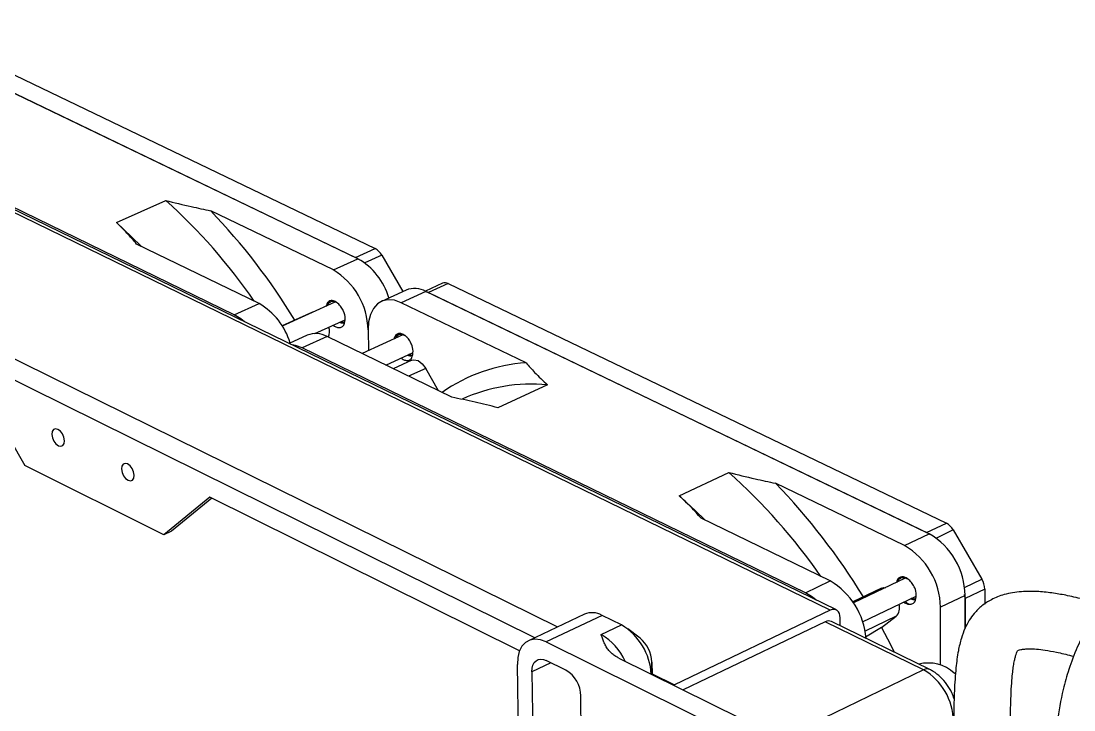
# Model space of a CAD drawing. Header units: millimetres. Extents: x 0 to 279, y 0 to 216.
# Drawn here: x 50.78 to 82.47, y 86.79 to 107.52 of the extents above; entities that cross this region are included whole.
import ezdxf

# ---------------------------------------------------------------- set-up
doc = ezdxf.new("R2010")
doc.units = ezdxf.units.MM

msp = doc.modelspace()

# ---------------------------------------------------------------- linework, layer by layer
at = {"color": 7, "linetype": 'Continuous', "lineweight": 25}
for p, q in [((47.194, 107.516), (61.442, 100.671)), ((60.924, 100.367), (46.532, 107.293)), ((46.603, 107.259), (60.85, 100.402)), ((75.134, 89.79), (41.512, 106.159)), ((75.321, 89.8), (41.7, 106.163)), ((57.2, 98.678), (42.816, 105.678)), ((53.652, 101.451), (55.141, 102.117)), ((60.182, 100.031), (56.492, 101.81)), ((57.948, 99.017), (54.259, 100.809)), ((60.85, 100.402), (61.442, 100.671)), ((61.642, 100.471), (62.274, 99.377)), ((60.182, 100.031), (60.924, 100.367)), ((63.471, 99.628), (62.951, 99.391)), ((63.635, 99.617), (63.043, 99.347)), ((63.635, 99.617), (78.632, 92.412)), ((62.373, 99.422), (61.631, 99.084)), ((62.968, 99.383), (62.227, 99.044)), ((78.117, 92.092), (62.968, 99.383)), ((63.043, 99.347), (78.039, 92.129)), ((57.2, 98.678), (57.948, 99.017)), ((60.232, 99.063), (58.642, 98.34)), ((60.019, 98.996), (60.017, 98.965)), ((65.982, 97.233), (62.227, 99.044)), ((59.554, 98.762), (58.639, 98.345)), ((59.554, 98.762), (59.6, 98.775)), ((59.626, 98.115), (60.536, 98.53)), ((59.397, 98.066), (58.85, 97.816)), ((59.992, 98.025), (59.244, 97.683)), ((63.747, 96.201), (59.992, 98.025)), ((62.275, 98.076), (61.046, 97.513)), ((61.228, 98.223), (61.24, 97.602)), ((74.39, 90.313), (59.244, 97.683)), ((61.761, 97.166), (62.58, 97.542)), ((62.542, 97.312), (61.985, 97.057)), ((63.351, 96.394), (62.961, 97.067)), ((49.445, 96.668), (50.898, 94.148)), ((66.623, 96.573), (65.133, 95.883)), ((55.084, 92.061), (50.898, 94.148)), ((70.594, 93.234), (72.085, 93.935)), ((77.375, 91.738), (73.489, 93.612)), ((56.462, 93.19), (55.084, 92.061)), ((65.786, 88.569), (56.462, 93.19)), ((56.524, 93.159), (55.312, 92.166)), ((75.138, 90.671), (71.252, 92.557)), ((78.039, 92.129), (78.632, 92.412)), ((55.312, 92.166), (55.084, 92.061)), ((77.375, 91.738), (78.117, 92.092)), ((78.84, 92.205), (79.7, 90.725)), ((74.39, 90.313), (75.138, 90.671)), ((77.396, 90.755), (75.838, 90.01)), ((77.172, 90.678), (77.17, 90.647)), ((76.677, 90.454), (75.817, 90.042)), ((79.786, 90.424), (79.195, 90.14)), ((79.786, 90.424), (79.787, 89.977)), ((76.109, 89.443), (77.725, 90.218)), ((79.194, 90.236), (78.453, 89.88)), ((79.196, 89.248), (79.194, 90.236)), ((79.195, 90.14), (79.196, 89.248)), ((75.134, 89.79), (70.45, 87.548)), ((78.457, 88.139), (78.453, 89.88)), ((67.738, 89.672), (66.054, 88.875)), ((68.269, 89.637), (66.584, 88.838)), ((68.858, 89.347), (68.269, 89.637)), ((74.986, 89.441), (70.712, 87.394)), ((77.948, 87.997), (74.986, 89.441)), ((78.134, 88.008), (75.172, 89.451)), ((75.438, 89.322), (75.436, 89.565)), ((76.677, 89.267), (77.123, 89.608)), ((68.246, 89.056), (68.858, 89.347)), ((69.414, 88.95), (69.042, 89.232)), ((76.677, 89.267), (76.195, 88.98)), ((66.584, 88.838), (72.97, 85.68)), ((66.065, 64.962), (65.72, 88.16)), ((67.181, 87.989), (66.592, 88.281)), ((68.777, 88.35), (73.584, 85.976)), ((69.77, 88.233), (69.774, 87.857)), ((66.16, 87.942), (66.496, 64.734)), ((78.901, 87.875), (78.872, 87.898)), ((70.45, 87.548), (70.426, 87.535)), ((67.933, 63.97), (67.63, 87.212))]:
    msp.add_line(p, q, dxfattribs=at)
at = {"color": 8, "linetype": 'Continuous', "lineweight": 25}
for p, q in [((38.196, 103.471), (66.926, 89.288)), ((66.243, 88.964), (38.223, 102.826)), ((61.642, 100.471), (61.132, 100.239)), ((62.961, 97.067), (62.449, 96.832)), ((78.84, 92.205), (78.331, 91.962)), ((79.178, 90.474), (79.7, 90.725)), ((77.123, 89.608), (76.184, 89.157)), ((66.729, 88.213), (66.16, 87.942)), ((69.758, 87.865), (69.77, 88.233)), ((69.774, 87.882), (70.45, 87.548)), ((77.948, 87.997), (73.669, 85.929))]:
    msp.add_line(p, q, dxfattribs=at)
at = {"color": 7, "linetype": 'Continuous', "lineweight": 25, "flags": 128}
for points in [[(53.652, 101.451), (54.109, 101.027), (54.397, 100.741)], [(62.227, 99.044), (62.027, 99.115), (61.836, 99.133), (61.662, 99.097), (61.51, 99.008), (61.386, 98.87), (61.296, 98.688), (61.243, 98.47), (61.228, 98.223)], [(57.504, 98.471), (57.399, 98.556), (57.2, 98.678)], [(59.244, 97.683), (59.045, 97.755), (58.941, 97.772)], [(62.542, 97.312), (62.608, 97.328), (62.731, 97.3), (62.855, 97.208), (62.961, 97.067)], [(51.908, 94.741), (51.979, 94.724), (52.039, 94.747), (52.078, 94.806), (52.089, 94.892), (52.072, 94.993), (52.029, 95.093), (51.967, 95.177), (51.894, 95.231), (51.823, 95.248), (51.763, 95.225), (51.724, 95.166), (51.713, 95.079), (51.73, 94.979), (51.773, 94.879), (51.835, 94.795), (51.908, 94.741)], [(54.003, 93.7), (54.075, 93.683), (54.136, 93.705), (54.175, 93.765), (54.187, 93.852), (54.17, 93.953), (54.127, 94.053), (54.064, 94.137), (53.991, 94.191), (53.918, 94.209), (53.858, 94.186), (53.819, 94.127), (53.807, 94.04), (53.824, 93.939), (53.867, 93.839), (53.93, 93.755), (54.003, 93.7)], [(70.594, 93.234), (71.072, 92.794), (71.373, 92.499)], [(74.709, 90.097), (74.599, 90.185), (74.39, 90.313)], [(76.677, 90.454), (76.753, 90.472), (76.797, 90.469)], [(75.436, 89.565), (75.43, 89.634), (75.413, 89.695), (75.385, 89.745), (75.347, 89.783), (75.301, 89.807), (75.249, 89.817), (75.193, 89.811), (75.134, 89.79)], [(76.677, 89.267), (76.949, 88.758), (77.066, 88.528)], [(66.584, 88.838), (66.413, 88.902), (66.248, 88.92), (66.097, 88.893), (65.966, 88.82), (65.859, 88.705), (65.78, 88.553), (65.733, 88.369), (65.72, 88.16)], [(66.16, 87.942), (66.166, 88.046), (66.19, 88.138), (66.229, 88.215), (66.283, 88.272), (66.349, 88.308), (66.424, 88.322), (66.506, 88.313), (66.592, 88.281)]]:
    msp.add_lwpolyline(points, dxfattribs=at)
at = {"color": 7, "linetype": 'Continuous', "lineweight": 25}
for centre, radius, start, end in [((43.671, 89.354), 17.16, 34.5581, 48.0543), ((42.484, 88.406), 19.388, 31.4459, 43.7381), ((61.207, 100.237), 0.493, 28.2293, 61.52), ((60.679, 100.059), 0.384, 47.9643, 63.5232), ((59.906, 98.607), 2.033, 16.5608, 59.9611), ((59.065, 98.178), 2.163, 1.1858, 58.9148), ((63.542, 99.447), 0.194, 61.2472, 111.318), ((62.63, 98.793), 0.68, 60.1832, 112.2736), ((62.94, 99.144), 0.228, 63.1122, 87.8608), ((56.913, 97.243), 2.054, 16.6153, 59.7408), ((60.007, 98.568), 0.53, 338.306, 23.9642), ((59.623, 98.181), 0.447, 336.7811, 16.7232), ((59.653, 97.44), 0.676, 59.8963, 112.2147), ((62.052, 97.579), 0.528, 338.0812, 23.9642), ((66.311, 92.257), 4.987, 93.7804, 124.9585), ((66.15, 91.486), 5.108, 84.6904, 114.2032), ((60.326, 80.723), 17.687, 34.7608, 48.3321), ((59.23, 79.836), 19.827, 31.4979, 44.015), ((78.389, 91.96), 0.513, 28.4831, 61.7736), ((77.858, 91.764), 0.408, 48.2027, 63.5904), ((77.015, 90.212), 2.18, 0.6531, 59.6284), ((76.268, 89.854), 2.185, 0.6957, 59.573), ((74.012, 88.771), 2.209, 4.4922, 59.3291), ((79.171, 90.41), 0.616, 1.3714, 30.7921), ((77.206, 90.253), 0.519, 336.4043, 23.9617), ((78.653, 90.135), 0.542, 0.5232, 13.7303), ((67.968, 89.125), 0.593, 59.5262, 112.7799), ((76.85, 89.864), 0.375, 316.8269, 16.5421), ((75.089, 89.26), 0.209, 66.504, 119.5366), ((67.9, 87.757), 1.856, 3.4141, 58.9449), ((68.809, 88.202), 0.962, 1.8313, 51.0156), ((78.086, 87.038), 1.165, 47.5704, 103.9614), ((66.699, 87.192), 0.932, 1.2574, 58.8436), ((77.022, 86.428), 1.822, 0.7866, 59.4604)]:
    msp.add_arc(centre, radius, start, end, dxfattribs=at)
at = {"color": 8, "linetype": 'Continuous', "lineweight": 25}
for centre, radius, start, end in [((67.403, 87.582), 1.698, 23.4741, 60.2209), ((78.052, 87.817), 0.208, 66.5055, 119.8215)]:
    msp.add_arc(centre, radius, start, end, dxfattribs=at)
at = {"color": 7, "linetype": 'Continuous', "lineweight": 25}
for points, knots in [([(55.141, 102.117), (55.394, 102.055), (55.837, 101.946), (56.296, 101.851), (56.492, 101.81)], [0, 0, 0, 0, 0.572668, 1, 1, 1, 1]), ([(54.259, 100.809), (54.165, 100.917), (53.978, 101.135), (53.76, 101.346), (53.652, 101.451)], [0, 0, 0, 0, 0.499549, 1, 1, 1, 1]), ([(60.491, 98.783), (60.468, 98.828), (60.422, 98.92), (60.323, 99.027), (60.218, 99.096), (60.119, 99.113), (60.038, 99.083), (59.987, 99.019), (59.974, 98.96), (59.969, 98.936)], [0, 0, 0, 0, 0.153285, 0.312572, 0.469299, 0.620251, 0.762013, 0.903405, 1, 1, 1, 1]), ([(60.358, 98.992), (60.353, 98.996), (60.32, 99.03), (60.248, 99.064), (60.151, 99.084), (60.065, 99.061), (60.003, 99.007), (59.979, 98.956), (59.969, 98.936)], [0, 0, 0, 0, 0.032342, 0.239309, 0.446031, 0.653057, 0.859817, 1, 1, 1, 1]), ([(59.997, 98.956), (60.001, 98.966), (60.012, 98.992), (60.037, 99.024), (60.068, 99.053), (60.092, 99.065), (60.102, 99.07)], [0, 0, 0, 0, 0.184317, 0.481635, 0.770274, 1, 1, 1, 1]), ([(60.208, 99.067), (60.205, 99.064), (60.2, 99.059), (60.198, 99.05), (60.197, 99.047)], [0, 0, 0, 0, 0.59867, 1, 1, 1, 1]), ([(60.187, 98.36), (60.188, 98.359), (60.204, 98.345), (60.237, 98.326), (60.285, 98.305), (60.332, 98.295), (60.378, 98.295), (60.422, 98.306), (60.462, 98.329), (60.486, 98.354), (60.498, 98.37), (60.499, 98.372)], [0, 0, 0, 0, 0.00579, 0.140402, 0.270363, 0.403674, 0.542018, 0.684015, 0.828294, 0.976824, 1, 1, 1, 1]), ([(60.38, 98.459), (60.382, 98.458), (60.409, 98.437), (60.456, 98.433), (60.506, 98.441), (60.522, 98.467), (60.525, 98.473)], [0, 0, 0, 0, 0.032018, 0.451381, 0.871353, 1, 1, 1, 1]), ([(60.517, 98.455), (60.51, 98.452), (60.493, 98.445), (60.462, 98.446), (60.431, 98.453), (60.411, 98.465), (60.403, 98.469)], [0, 0, 0, 0, 0.2225886, 0.5197479, 0.8087364, 1, 1, 1, 1]), ([(60.442, 98.487), (60.447, 98.481), (60.467, 98.458), (60.488, 98.448), (60.504, 98.44)], [0, 0, 0, 0, 0.247891, 1, 1, 1, 1]), ([(62.535, 97.794), (62.525, 97.816), (62.503, 97.862), (62.463, 97.925), (62.416, 97.984), (62.366, 98.033), (62.313, 98.073), (62.261, 98.101), (62.21, 98.117), (62.162, 98.119), (62.12, 98.11), (62.083, 98.09), (62.051, 98.059), (62.03, 98.023), (62.016, 97.985), (62.012, 97.96), (62.01, 97.947)], [0, 0, 0, 0, 0.075618, 0.153241, 0.231707, 0.312535, 0.389727, 0.469298, 0.543571, 0.620314, 0.690184, 0.762072, 0.831601, 0.903566, 0.951407, 1, 1, 1, 1]), ([(62.405, 98.002), (62.399, 98.007), (62.378, 98.025), (62.34, 98.049), (62.292, 98.073), (62.242, 98.087), (62.195, 98.09), (62.149, 98.084), (62.108, 98.068), (62.072, 98.043), (62.044, 98.012), (62.023, 97.979), (62.014, 97.958), (62.01, 97.947)], [0, 0, 0, 0, 0.039216, 0.140522, 0.244772, 0.345964, 0.450081, 0.551415, 0.655695, 0.756903, 0.861043, 0.930069, 1, 1, 1, 1]), ([(62.04, 97.968), (62.052, 97.993), (62.076, 98.044), (62.12, 98.068), (62.143, 98.08)], [0, 0, 0, 0, 0.47925, 1, 1, 1, 1]), ([(62.249, 98.083), (62.246, 98.079), (62.241, 98.071), (62.238, 98.062), (62.236, 98.058)], [0, 0, 0, 0, 0.597757, 1, 1, 1, 1]), ([(62.229, 97.375), (62.246, 97.361), (62.293, 97.322), (62.377, 97.3), (62.468, 97.31), (62.52, 97.351), (62.541, 97.38), (62.543, 97.382)], [0, 0, 0, 0, 0.141697, 0.404603, 0.684515, 0.976784, 1, 1, 1, 1]), ([(62.422, 97.469), (62.424, 97.468), (62.438, 97.458), (62.464, 97.45), (62.498, 97.444), (62.529, 97.45), (62.553, 97.461), (62.564, 97.474), (62.568, 97.479)], [0, 0, 0, 0, 0.031789, 0.242658, 0.459622, 0.670783, 0.888085, 1, 1, 1, 1]), ([(62.559, 97.467), (62.542, 97.461), (62.508, 97.449), (62.467, 97.471), (62.447, 97.481)], [0, 0, 0, 0, 0.5363545, 1, 1, 1, 1]), ([(62.483, 97.497), (62.488, 97.492), (62.507, 97.472), (62.527, 97.459), (62.542, 97.449)], [0, 0, 0, 0, 0.263276, 1, 1, 1, 1]), ([(65.982, 97.233), (66.067, 97.137), (66.264, 96.914), (66.492, 96.697), (66.623, 96.573)], [0, 0, 0, 0, 0.427332, 1, 1, 1, 1]), ([(65.133, 95.883), (64.906, 95.94), (64.451, 96.053), (63.982, 96.152), (63.747, 96.201)], [0, 0, 0, 0, 0.4995161, 1, 1, 1, 1]), ([(72.085, 93.935), (72.348, 93.87), (72.809, 93.755), (73.285, 93.655), (73.489, 93.612)], [0, 0, 0, 0, 0.572668, 1, 1, 1, 1]), ([(71.252, 92.557), (71.15, 92.672), (70.946, 92.901), (70.711, 93.123), (70.594, 93.234)], [0, 0, 0, 0, 0.499549, 1, 1, 1, 1]), ([(102.533, 90.588), (101.956, 90.845), (100.848, 91.339), (99.183, 91.936), (97.622, 92.405), (96.171, 92.754), (94.843, 92.999), (93.618, 93.161), (92.436, 93.256), (91.35, 93.278), (90.343, 93.238), (89.432, 93.148), (88.566, 93.008), (87.726, 92.812), (86.782, 92.514), (85.756, 92.066), (84.807, 91.471), (84.047, 90.825), (83.45, 90.172), (82.951, 89.45), (82.576, 88.72), (82.318, 88.042), (82.108, 87.292), (81.952, 86.394), (81.893, 85.324), (81.931, 84.155), (82.062, 82.878), (82.287, 81.462), (82.59, 79.965), (82.973, 78.31), (83.403, 76.585), (83.833, 74.861), (84.142, 73.518), (84.338, 72.511), (84.453, 71.812), (84.534, 71.146), (84.573, 70.504), (84.551, 69.925), (84.466, 69.507), (84.364, 69.273), (84.269, 69.146), (84.131, 69.058), (83.958, 69.013), (83.748, 68.998), (83.492, 69.01), (83.147, 69.067), (82.695, 69.189), (82.238, 69.352), (81.786, 69.54), (81.371, 69.729), (81.071, 69.88), (80.913, 69.959)], [0, 0, 0, 0, 0.037369, 0.071945, 0.103767, 0.132896, 0.159407, 0.183403, 0.205004, 0.22729, 0.246602, 0.264256, 0.28174, 0.299067, 0.31626, 0.341873, 0.367739, 0.385515, 0.403827, 0.422613, 0.439644, 0.454204, 0.46688, 0.486955, 0.508889, 0.531112, 0.556271, 0.584467, 0.615191, 0.645853, 0.684779, 0.721615, 0.75524, 0.772501, 0.788422, 0.804064, 0.821746, 0.840228, 0.857419, 0.870914, 0.88565, 0.89899, 0.910832, 0.9183, 0.927463, 0.93942, 0.952098, 0.967739, 0.977339, 0.98805, 1, 1, 1, 1]), ([(80.145, 68.462), (80.263, 68.402), (80.491, 68.287), (80.818, 68.131), (81.233, 67.943), (81.691, 67.757), (82.171, 67.59), (82.591, 67.468), (82.961, 67.386), (83.289, 67.336), (83.61, 67.309), (83.973, 67.309), (84.406, 67.368), (84.855, 67.513), (85.295, 67.775), (85.672, 68.156), (85.986, 68.681), (86.186, 69.316), (86.278, 70.078), (86.272, 70.868), (86.189, 71.8), (86.017, 72.897), (85.745, 74.213), (85.386, 75.749), (84.974, 77.403), (84.544, 79.164), (84.144, 80.958), (83.847, 82.616), (83.679, 84.049), (83.631, 85.228), (83.69, 86.248), (83.831, 86.99), (84.001, 87.555), (84.179, 88.008), (84.426, 88.491), (84.758, 88.99), (85.145, 89.435), (85.566, 89.818), (85.998, 90.14), (86.485, 90.437), (87.046, 90.712), (87.705, 90.966), (88.493, 91.192), (89.449, 91.375), (90.477, 91.478), (91.554, 91.506), (92.658, 91.467), (93.867, 91.357), (95.268, 91.127), (96.762, 90.791), (98.366, 90.324), (100.063, 89.723), (101.186, 89.221), (101.77, 88.96)], [0, 0, 0, 0, 0.008488, 0.016349, 0.023627, 0.038698, 0.049961, 0.059407, 0.070643, 0.078565, 0.085308, 0.095743, 0.106993, 0.119884, 0.134059, 0.149117, 0.163238, 0.182441, 0.202165, 0.222529, 0.24128, 0.268508, 0.298544, 0.33148, 0.36665, 0.403457, 0.441182, 0.477185, 0.504935, 0.529149, 0.550355, 0.569994, 0.579586, 0.590766, 0.603842, 0.617892, 0.633645, 0.64603, 0.658168, 0.671184, 0.685171, 0.700323, 0.718032, 0.738962, 0.76343, 0.784303, 0.807489, 0.833101, 0.8612, 0.891898, 0.925251, 0.961286, 1, 1, 1, 1]), ([(77.68, 90.463), (77.657, 90.509), (77.609, 90.603), (77.507, 90.714), (77.396, 90.786), (77.291, 90.805), (77.205, 90.776), (77.15, 90.712), (77.135, 90.652), (77.129, 90.627)], [0, 0, 0, 0, 0.153285, 0.312572, 0.469299, 0.620251, 0.762013, 0.903405, 1, 1, 1, 1]), ([(77.511, 90.701), (77.482, 90.72), (77.421, 90.759), (77.322, 90.775), (77.231, 90.754), (77.165, 90.7), (77.139, 90.648), (77.129, 90.627)], [0, 0, 0, 0, 0.189605, 0.409835, 0.630387, 0.850657, 1, 1, 1, 1]), ([(77.153, 90.639), (77.159, 90.652), (77.172, 90.682), (77.201, 90.718), (77.231, 90.745), (77.253, 90.755), (77.262, 90.759)], [0, 0, 0, 0, 0.241794, 0.538082, 0.825721, 1, 1, 1, 1]), ([(77.366, 90.761), (77.364, 90.759), (77.358, 90.752), (77.356, 90.742), (77.355, 90.736)], [0, 0, 0, 0, 0.355827, 1, 1, 1, 1]), ([(83.326, 89.955), (83.15, 90.008), (82.792, 90.114), (82.303, 90.228), (81.849, 90.309), (81.379, 90.361), (80.869, 90.362), (80.388, 90.281), (80.004, 90.132), (79.699, 89.933), (79.476, 89.712), (79.313, 89.485), (79.184, 89.237), (79.071, 88.929), (78.981, 88.545), (78.911, 88.031), (78.875, 87.471), (78.857, 86.905), (78.849, 86.384), (78.846, 85.773), (78.847, 85.316), (78.847, 85.076)], [0, 0, 0, 0, 0.052511, 0.106717, 0.152325, 0.20148, 0.261565, 0.326226, 0.381842, 0.427158, 0.469978, 0.506145, 0.545852, 0.589416, 0.642283, 0.707481, 0.786534, 0.83209, 0.88233, 0.937982, 1, 1, 1, 1]), ([(77.346, 90.041), (77.348, 90.039), (77.367, 90.023), (77.403, 90.002), (77.453, 89.98), (77.503, 89.969), (77.552, 89.968), (77.599, 89.979), (77.641, 90.002), (77.668, 90.027), (77.68, 90.043), (77.682, 90.045)], [0, 0, 0, 0, 0.018553, 0.151438, 0.27973, 0.41133, 0.547898, 0.688072, 0.830499, 0.977122, 1, 1, 1, 1]), ([(77.392, 90.059), (77.409, 90.042), (77.46, 89.994), (77.52, 89.966), (77.554, 89.971), (77.557, 89.971)], [0, 0, 0, 0, 0.316817, 0.932421, 1, 1, 1, 1]), ([(77.553, 90.136), (77.578, 90.126), (77.628, 90.107), (77.689, 90.124), (77.71, 90.159), (77.719, 90.174)], [0, 0, 0, 0, 0.370303, 0.741347, 1, 1, 1, 1]), ([(77.697, 90.136), (77.687, 90.132), (77.667, 90.125), (77.633, 90.126), (77.601, 90.133), (77.583, 90.144), (77.577, 90.147)], [0, 0, 0, 0, 0.27766, 0.574994, 0.864151, 1, 1, 1, 1]), ([(77.611, 90.164), (77.613, 90.161), (77.635, 90.136), (77.659, 90.126), (77.68, 90.117)], [0, 0, 0, 0, 0.109631, 1, 1, 1, 1]), ([(68.777, 88.35), (68.746, 88.366), (68.671, 88.406), (68.589, 88.466), (68.504, 88.545), (68.444, 88.616), (68.396, 88.69), (68.364, 88.747), (68.336, 88.805), (68.311, 88.864), (68.29, 88.923), (68.268, 88.987), (68.254, 89.031), (68.246, 89.056), (68.246, 89.056)], [0, 0, 0, 0, 0.087137, 0.211271, 0.283244, 0.434905, 0.511549, 0.588977, 0.666513, 0.744753, 0.823129, 0.901525, 0.997925, 1, 1, 1, 1]), ([(80.553, 85.08), (80.553, 85.322), (80.554, 85.773), (80.557, 86.357), (80.565, 86.829), (80.578, 87.239), (80.596, 87.585), (80.62, 87.863), (80.646, 88.077), (80.674, 88.245), (80.703, 88.373), (80.731, 88.469), (80.758, 88.541), (80.773, 88.574), (80.801, 88.593), (80.86, 88.607), (80.968, 88.624), (81.129, 88.632), (81.341, 88.624), (81.615, 88.592), (81.967, 88.526), (82.261, 88.46), (82.445, 88.406), (82.467, 88.399)], [0, 0, 0, 0, 0.07453, 0.138999, 0.194866, 0.243247, 0.29754, 0.341497, 0.37616, 0.412552, 0.445971, 0.48478, 0.528491, 0.591062, 0.65307, 0.713293, 0.761269, 0.796918, 0.839159, 0.880458, 0.930872, 0.991704, 1, 1, 1, 1]), ([(78.865, 87.13), (78.844, 87.189), (78.789, 87.34), (78.651, 87.564), (78.462, 87.786), (78.283, 87.929), (78.168, 87.99), (78.134, 88.008)], [0, 0, 0, 0, 0.156946, 0.398817, 0.643987, 0.895041, 1, 1, 1, 1])]:
    msp.add_open_spline(points, degree=3, knots=knots, dxfattribs=at)

doc.saveas('drawing.dxf')
